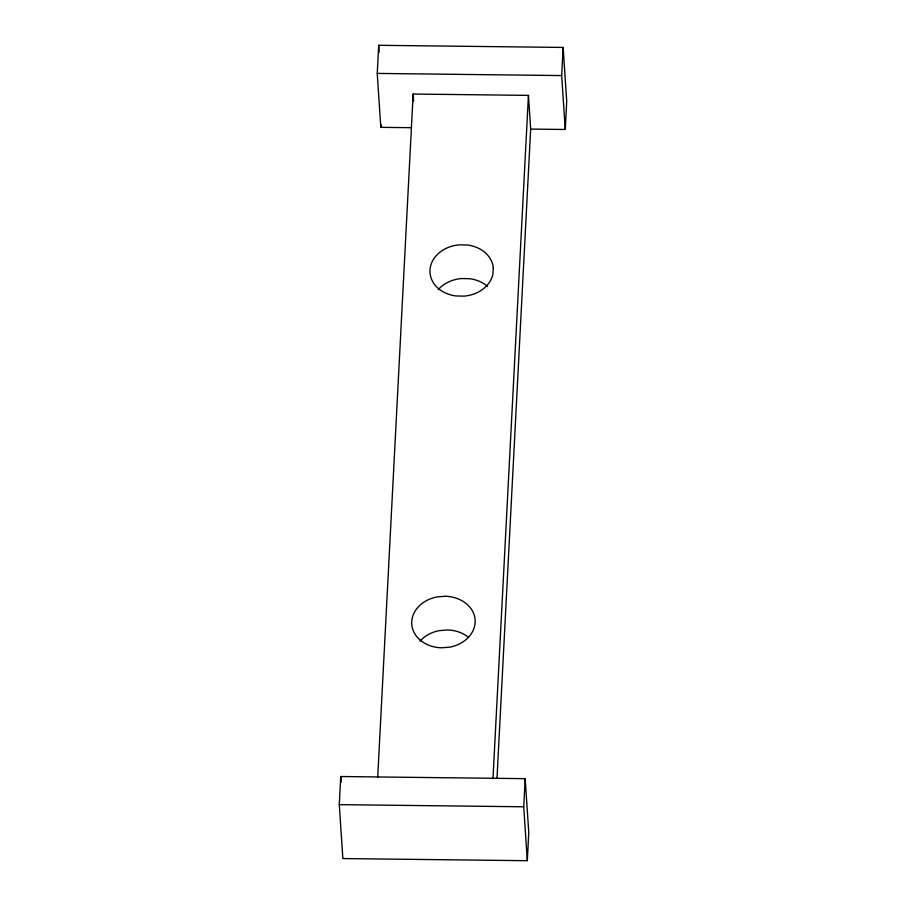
<?xml version="1.0" encoding="UTF-8"?>
<svg xmlns="http://www.w3.org/2000/svg" width="906" height="906" viewBox="0 0 906 906"><rect width="100%" height="100%" fill="white"/><g stroke="black" fill="none" stroke-linecap="round" stroke-linejoin="round"><path stroke-width="1.36" d="M339.286 804.641L340.747 776.521L525.186 778.662L528.764 832.58L527.303 860.7L342.864 858.56L339.286 804.641L523.725 806.782L527.303 860.7M411.245 127.689L380.814 127.338L377.236 73.42L378.697 45.3L563.136 47.44L566.714 101.359L565.253 129.479L530.667 129.082L528.436 95.379L413.159 94.043L377.7 777.371M380.814 127.338L380.962 124.53M492.977 778.707L528.436 95.379M496.975 778.526L530.667 129.082M523.725 806.782L525.186 778.662M565.253 129.479L561.675 75.572L563.136 47.44M377.236 73.42L561.675 75.572M413.159 94.043L413.623 101.064M378.697 45.3L379.15 52.208M340.747 776.521L341.12 782.048M438.198 289.671A31.755 25.753 -3.8 0 1 461.607 278.527L469.874 278.731A31.755 25.753 -3.8 0 1 487.609 286.511M420.022 641.142A31.755 25.753 -3.8 0 1 439.387 630.61L447.643 629.964A31.755 25.753 -3.8 0 1 468.527 637.337M493.317 267.893L492.841 274.631A31.755 25.753 -3.8 0 1 463.974 296.137L455.707 295.934A31.755 25.753 -3.8 0 1 429.999 269.705A31.755 25.753 -3.8 0 1 459.365 244.835L467.643 245.039A31.755 25.753 -3.8 0 1 493.317 267.893M445.412 596.273L437.145 596.918A31.755 25.753 -3.8 0 0 411.777 624.517A31.755 25.753 -3.8 0 0 441.449 647.801L449.716 647.156A31.755 25.753 -3.8 0 0 475.084 619.557A31.755 25.753 -3.8 0 0 445.412 596.273"/></g></svg>
